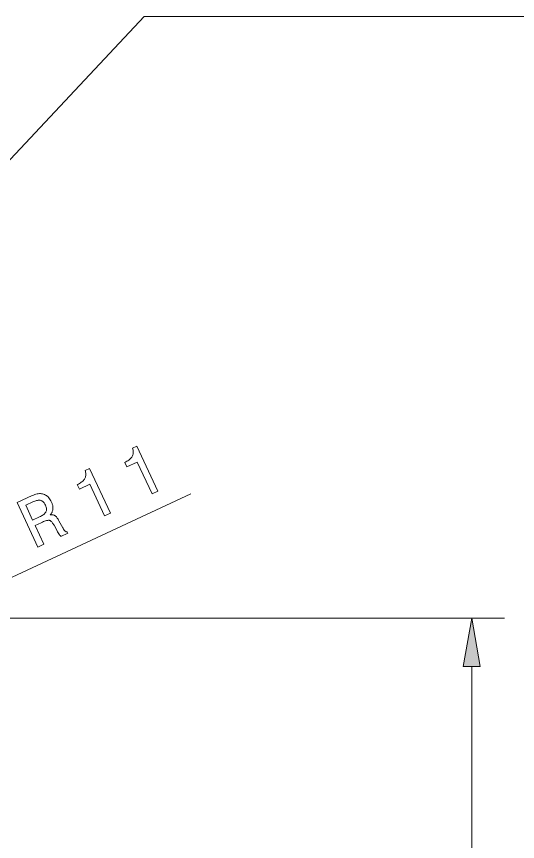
# Model space of a CAD drawing. Extents: x 5 to 409, y 5 to 583.
# Drawn here: x 169.1 to 199.7, y 337.9 to 388.3 of the extents above; entities that cross this region are included whole.
import ezdxf

# ---------------------------------------------------------------- set-up
doc = ezdxf.new("R2010")
doc.units = 0
doc.layers.add('DIMENSIONS', color=2, linetype='Continuous', lineweight=25)
doc.layers.add('TEXT', color=2, linetype='Continuous', lineweight=25)

msp = doc.modelspace()

# ---------------------------------------------------------------- linework, layer by layer
at = {"layer": 'DIMENSIONS', "lineweight": 13, "ltscale": 0.301139}
msp.add_line((168.843, 354.058), (179.759, 359.151), dxfattribs=at)
at = {"layer": 'DIMENSIONS', "lineweight": 13}
for p, q in [((158.439, 351.563), (198.899, 351.563)), ((196.899, 195.512), (196.899, 348.609))]:
    msp.add_line(p, q, dxfattribs=at)
for points in [[(177.384, 359.146), (176.482, 361.08), (175.847, 360.784), (175.718, 361.061), (175.785, 361.095), (175.847, 361.13), (175.905, 361.165), (175.958, 361.201), (176.006, 361.238), (176.05, 361.276), (176.089, 361.314), (176.123, 361.353), (176.153, 361.392), (176.178, 361.432), (176.198, 361.474), (176.214, 361.517), (176.227, 361.562), (176.235, 361.608), (176.239, 361.657), (176.239, 361.707), (176.234, 361.758), (176.226, 361.812), (176.214, 361.867), (176.197, 361.924), (176.463, 362.048), (177.739, 359.312)], [(174.486, 357.794), (173.583, 359.728), (172.949, 359.432), (172.82, 359.709), (172.887, 359.743), (172.949, 359.777), (173.007, 359.813), (173.06, 359.849), (173.108, 359.886), (173.152, 359.923), (173.191, 359.962), (173.225, 360), (173.255, 360.04), (173.279, 360.08), (173.3, 360.121), (173.316, 360.165), (173.328, 360.209), (173.336, 360.256), (173.34, 360.304), (173.34, 360.354), (173.336, 360.406), (173.328, 360.46), (173.315, 360.515), (173.299, 360.572), (173.564, 360.696), (174.841, 357.96)], [(170.421, 355.898), (169.155, 358.613), (170.062, 359.036), (170.141, 359.071), (170.219, 359.099), (170.294, 359.122), (170.367, 359.14), (170.439, 359.151), (170.508, 359.157), (170.575, 359.157), (170.641, 359.152), (170.704, 359.141), (170.766, 359.123), (170.825, 359.101), (170.882, 359.072), (170.936, 359.039), (170.987, 358.999), (171.037, 358.954), (171.083, 358.904), (171.127, 358.847), (171.169, 358.786), (171.208, 358.718), (171.245, 358.646), (171.264, 358.601), (171.281, 358.557), (171.296, 358.514), (171.308, 358.471), (171.318, 358.429), (171.326, 358.387), (171.33, 358.346), (171.333, 358.305), (171.333, 358.265), (171.33, 358.225), (171.325, 358.186), (171.318, 358.147), (171.308, 358.11), (171.296, 358.072), (171.282, 358.036), (171.265, 358), (171.245, 357.965), (171.223, 357.93), (171.199, 357.896), (171.173, 357.863), (171.206, 357.867), (171.238, 357.868), (171.269, 357.869), (171.299, 357.867), (171.328, 357.863), (171.356, 357.857), (171.382, 357.85), (171.408, 357.841), (171.432, 357.83), (171.455, 357.816), (171.477, 357.801), (171.5, 357.781), (171.524, 357.759), (171.548, 357.733), (171.572, 357.703), (171.597, 357.67), (171.622, 357.633), (171.648, 357.593), (171.675, 357.549), (171.701, 357.502), (171.936, 357.074), (171.951, 357.047), (171.966, 357.022), (171.98, 356.999), (171.994, 356.977), (172.008, 356.957), (172.021, 356.938), (172.034, 356.921), (172.046, 356.906), (172.058, 356.893), (172.07, 356.881), (172.082, 356.871), (172.094, 356.861), (172.106, 356.853), (172.119, 356.845), (172.132, 356.838), (172.145, 356.833), (172.159, 356.828), (172.173, 356.824), (172.187, 356.821), (172.202, 356.819), (172.236, 356.745), (171.826, 356.553), (171.816, 356.56), (171.806, 356.567), (171.796, 356.576), (171.786, 356.586), (171.776, 356.596), (171.765, 356.608), (171.754, 356.621), (171.743, 356.634), (171.732, 356.649), (171.72, 356.664), (171.708, 356.681), (171.696, 356.699), (171.683, 356.718), (171.67, 356.738), (171.657, 356.76), (171.643, 356.783), (171.628, 356.808), (171.614, 356.833), (171.598, 356.86), (171.583, 356.889), (171.4, 357.231), (171.372, 357.281), (171.344, 357.326), (171.317, 357.366), (171.29, 357.403), (171.263, 357.434), (171.236, 357.462), (171.209, 357.484), (171.182, 357.503), (171.156, 357.517), (171.129, 357.526), (171.101, 357.531), (171.067, 357.532), (171.029, 357.529), (170.985, 357.522), (170.937, 357.51), (170.884, 357.494), (170.826, 357.473), (170.763, 357.449), (170.695, 357.42), (170.622, 357.387), (170.249, 357.213), (170.784, 356.067)], [(170.116, 358.656), (169.673, 358.449), (170.094, 357.546), (170.513, 357.741), (170.574, 357.771), (170.631, 357.801), (170.682, 357.832), (170.729, 357.863), (170.771, 357.894), (170.809, 357.925), (170.841, 357.957), (170.868, 357.989), (170.891, 358.021), (170.909, 358.054), (170.922, 358.087), (170.932, 358.123), (170.938, 358.159), (170.94, 358.198), (170.938, 358.238), (170.933, 358.28), (170.923, 358.323), (170.91, 358.368), (170.893, 358.414), (170.872, 358.462), (170.849, 358.508), (170.824, 358.551), (170.799, 358.589), (170.772, 358.624), (170.744, 358.654), (170.715, 358.681), (170.685, 358.704), (170.653, 358.723), (170.621, 358.738), (170.587, 358.749), (170.551, 358.757), (170.513, 358.76), (170.472, 358.76), (170.428, 358.756), (170.383, 358.749), (170.334, 358.738), (170.283, 358.723), (170.23, 358.704), (170.174, 358.682)], [(197.42, 348.609), (196.899, 351.563), (196.378, 348.609)]]:
    msp.add_lwpolyline(points, close=True, dxfattribs=at)
msp.add_solid([(197.42, 348.609), (196.899, 351.563), (197.42, 348.609), (196.378, 348.609)], dxfattribs=at)
at = {"layer": 'TEXT', "lineweight": 13}
msp.add_lwpolyline([(156.621, 366.648), (176.901, 388.267), (248.654, 388.267)], dxfattribs=at)

doc.saveas('drawing.dxf')
